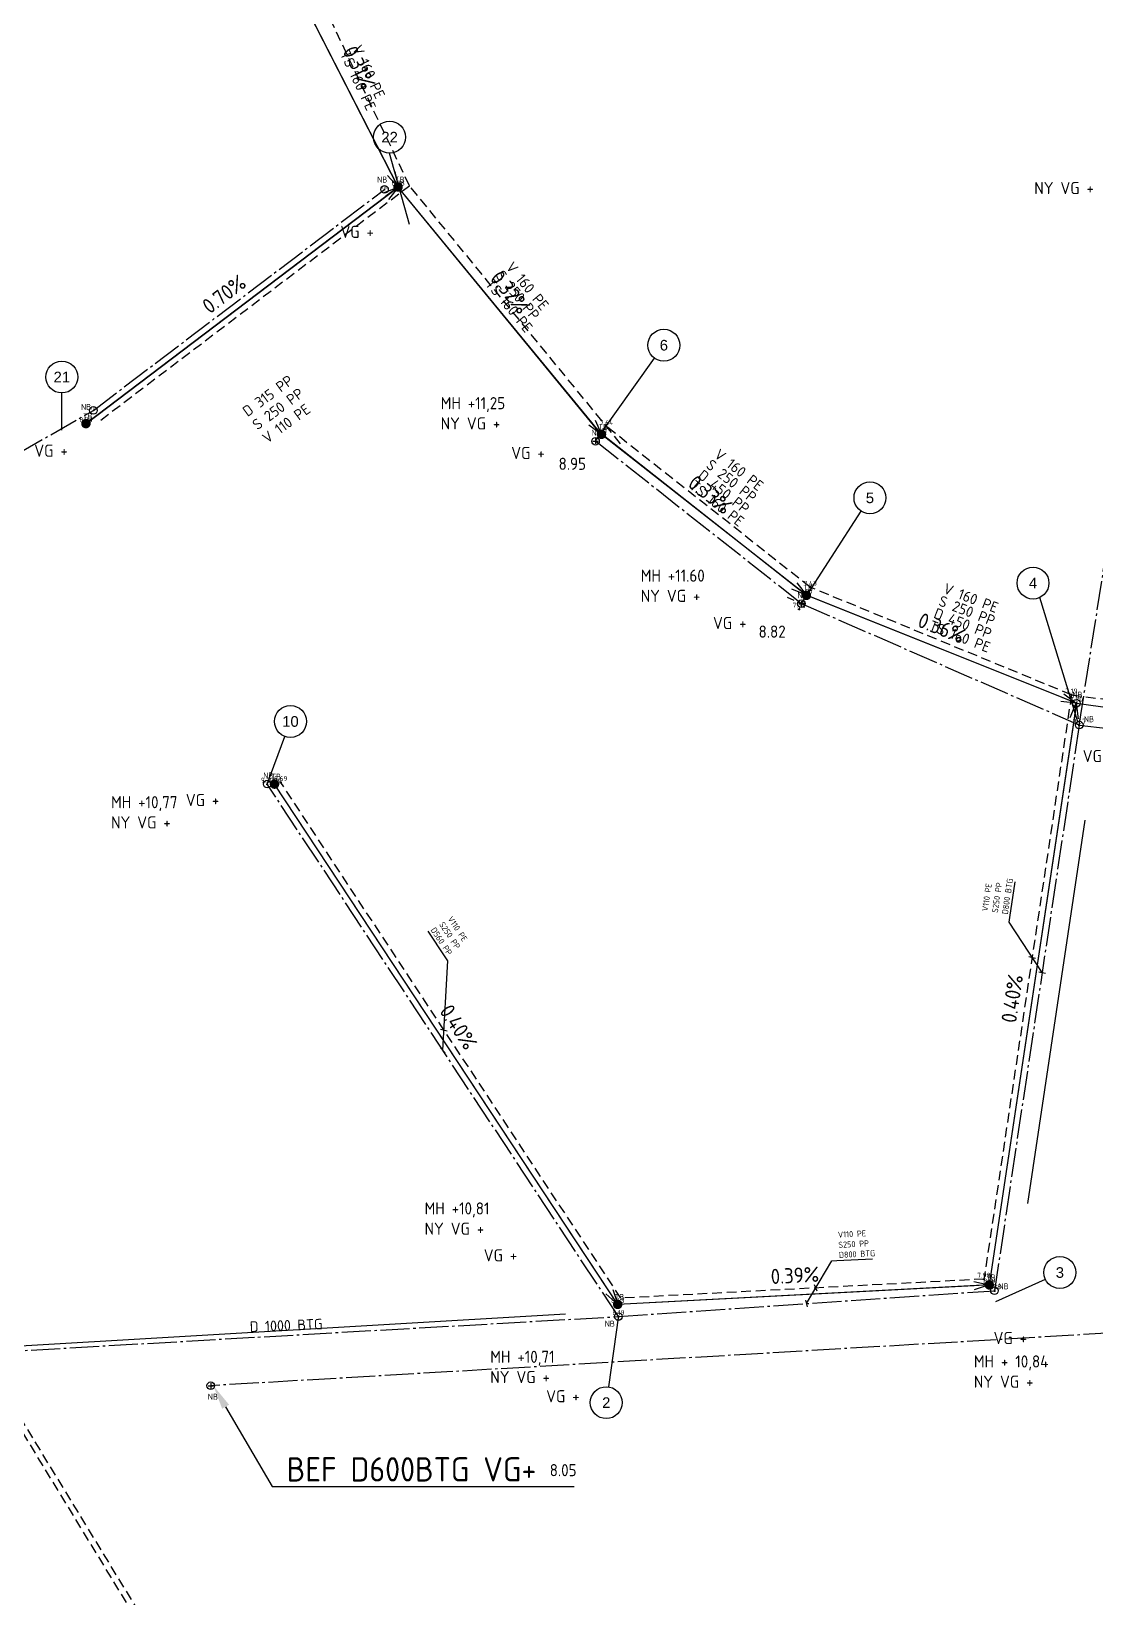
# Model space of a CAD drawing. Header units: metres. Extents: x 119275 to 119838, y 6147987 to 6148667.
# Drawn here: x 119469.3 to 119644.5, y 6148180 to 6148437.8 of the extents above; entities that cross this region are included whole.
import ezdxf
from ezdxf import colors
from ezdxf.entities.mleader import LeaderData, LeaderLine
from ezdxf.enums import TextEntityAlignment as Align
from ezdxf.math import Vec2, Vec3

# ---------------------------------------------------------------- set-up
doc = ezdxf.new("R2010")
doc.units = ezdxf.units.M
doc.header["$LTSCALE"] = 0.4
for name, pattern in [('BH90-PMB-DV', [16, 12, -1.5, 1, -1.5]), ('BH90-PMB-SPV', [16, 8, 8]), ('BH90-PMB-V', [6, 4, -2])]:
    doc.linetypes.add(name, pattern=pattern)
doc.layers.get('0').update_dxf_attribs({"linetype": 'CONTINUOUS'})
doc.layers.get('DEFPOINTS').update_dxf_attribs({"color": 5, "linetype": 'CONTINUOUS'})
for name, color, linetype in [('M-41-Brunn_nb', 6, 'CONTINUOUS'), ('M-41-Brunn_tb', 6, 'CONTINUOUS'), ('M-410A', 7, 'CONTINUOUS'), ('M-411', 240, 'BH90-PMB-SPV'), ('M-412', 80, 'BH90-PMB-DV'), ('M-414', 170, 'BH90-PMB-V'), ('M-43-Dimension', 1, 'CONTINUOUS'), ('M-43-Nodmarkering', 3, 'CONTINUOUS')]:
    doc.layers.add(name, color=color, linetype=linetype)
for name, color, linetype, plot in [('Slask', 6, 'CONTINUOUS', False), ('Slask-ny lutning', 2, 'CONTINUOUS', False), ('Slask-va_lutn', 6, 'CONTINUOUS', False)]:
    doc.layers.add(name, color=color, linetype=linetype, plot=plot)
doc.styles.add('Arial', font='arial.ttf')
doc.styles.add('ISO', font='iso.shx')
doc.styles.add('ISO-Anno-50', font='iso.shx', dxfattribs={"height": 5})
doc.styles.add('ISO3098', font='iso3098.shx')
doc.styles.get("Standard").update_dxf_attribs({"font": 'ISOCP'})
doc.dimstyles.new('BH90', dxfattribs={"dimtxt": 2.5, "dimasz": 2.5, "dimexe": 1.5, "dimexo": 5, "dimgap": 2, "dimtad": 1, "dimzin": 0, "dimdsep": 46, "dimtxsty": 'ISO', "dimblk1": 'ARCHTICK', "dimblk2": 'ARCHTICK', "dimsah": 1, "dimcen": 1.5, "dimadec": 0, "dimazin": 0, "dimtfac": 1, "dimtix": 1, "dimtmove": 0, "dimatfit": 3, "dimldrblk": 'ARCHTICK', "dimfxl": 1, "dimtolj": 1, "dimtzin": 0, "dimarcsym": 0})
doc.dimstyles.new('BH90$7', dxfattribs={"dimtxt": 2.5, "dimasz": 2, "dimexe": 1.5, "dimexo": 5, "dimgap": 1, "dimtad": 1, "dimzin": 0, "dimdsep": 46, "dimtxsty": 'ISO', "dimblk1": 'OPEN90', "dimblk2": 'OPEN90', "dimsah": 1, "dimcen": 4, "dimadec": 0, "dimazin": 0, "dimtfac": 1, "dimtix": 1, "dimtmove": 0, "dimatfit": 3, "dimfxl": 1, "dimtolj": 1, "dimtzin": 0, "dimarcsym": 0})

# ---------------------------------------------------------------- blocks, each defined once
blk = doc.blocks.new('BH90901f')
blk.add_circle((0, 0), 1.25)
at = {"color": 1, "style": 'ISO', "flags": 8}
blk.add_attdef('NB', (-1.3, 1.8), '', height=2.5, dxfattribs=at)
blk = doc.blocks.new('BH90902f')
at = {"const_width": 1}
blk.add_lwpolyline([(-0.5, 0, 1), (0.5, 0, 1)], format="xyb", close=True, dxfattribs=at)
at = {"color": 1, "style": 'ISO', "flags": 8}
blk.add_attdef('TB', (-1.3, 1.8), '', height=2.5, dxfattribs=at)
blk = doc.blocks.new('_zniv')
at = {"color": 0}
for p, q in [((-0.43, 0), (0.43, 0)), ((0, 0.43), (0, -0.43))]:
    blk.add_line(p, q, dxfattribs=at)
at = {"color": 4, "style": 'ISO'}
blk.add_attdef('ZNIV', text='', height=2, dxfattribs=at).set_placement((0, 0), align=Align.BOTTOM_CENTER)
blk = doc.blocks.new('_Open30')
at = {"color": 0, "linetype": 'ByBlock', "lineweight": -2}
for p, q in [((-1, 0.27), (0, 0)), ((0, 0), (-1, -0.27)), ((0, 0), (-1, 0))]:
    blk.add_line(p, q, dxfattribs=at)
blk = doc.blocks.new('_DotSmall')
at = {"color": 0, "linetype": 'ByBlock', "const_width": 0.5}
blk.add_lwpolyline([(-0.0625, 0, 1), (0.0625, 0, 1)], format="xyb", close=True, dxfattribs=at)
blk = doc.blocks.new('*D77')
at = {"layer": 'DEFPOINTS', "color": 0, "transparency": 16777216}
for p in [(119563.11, 6148371.51, 8.11), (119563.11, 6148371.51), (119596.84, 6148345.01, 7.97)]:
    blk.add_point(p, dxfattribs=at)
at = {"layer": 'Slask-ny lutning', "color": 0, "lineweight": -2, "transparency": 16777216}
blk.add_line((119594.87, 6148346.55), (119563.11, 6148371.51), dxfattribs=at)
at = {"layer": 'Slask-ny lutning', "color": 0, "lineweight": -2, "transparency": 16777216, "xscale": 2.5, "yscale": 2.5, "zscale": 2.5}
for name, p, rotation in [('_DotSmall', (119563.11, 6148371.51), 141.8440697717148), ('_Open30', (119596.84, 6148345.01), 321.8440697717147)]:
    blk.add_blockref(name, p, dxfattribs=dict(at, rotation=rotation))
at = {"layer": 'Slask-ny lutning', "color": 0, "transparency": 16777216, "insert": (119581, 6148361.59), "char_height": 2.5, "attachment_point": 5, "rotation": 321.8441, "style": 'ISO'}
blk.add_mtext('\\A1;0.33%', dxfattribs=at)
blk = doc.blocks.new('_ARCHTICK')
at = {"color": 0, "linetype": 'ByBlock', "const_width": 0.15}
blk.add_lwpolyline([(-0.5, -0.5), (0.5, 0.5)], dxfattribs=at)
blk = doc.blocks.new('*D78')
at = {"layer": 'DEFPOINTS', "color": 0, "transparency": 16777216}
for p in [(119529.63, 6148412.22, 8.28), (119529.63, 6148412.22), (119563.11, 6148371.51, 8.11)]:
    blk.add_point(p, dxfattribs=at)
at = {"layer": 'Slask-ny lutning', "color": 0, "lineweight": -2, "transparency": 16777216}
blk.add_line((119561.52, 6148373.44), (119529.63, 6148412.22), dxfattribs=at)
at = {"layer": 'Slask-ny lutning', "color": 0, "lineweight": -2, "transparency": 16777216, "xscale": 2.5, "yscale": 2.5, "zscale": 2.5}
for name, p, rotation in [('_DotSmall', (119529.63, 6148412.22), 129.4360387105075), ('_Open30', (119563.11, 6148371.51), 309.4360387105074)]:
    blk.add_blockref(name, p, dxfattribs=dict(at, rotation=rotation))
at = {"layer": 'Slask-ny lutning', "color": 0, "transparency": 16777216, "insert": (119548.08, 6148394.89), "char_height": 2.5, "attachment_point": 5, "rotation": 309.436, "style": 'ISO'}
blk.add_mtext('\\A1;0.32%', dxfattribs=at)
blk = doc.blocks.new('*D79')
at = {"layer": 'DEFPOINTS', "color": 0, "transparency": 16777216}
for p in [(119512.19, 6148446.31, 8.4), (119512.19, 6148446.31), (119529.63, 6148412.22, 8.28)]:
    blk.add_point(p, dxfattribs=at)
at = {"layer": 'Slask-ny lutning', "color": 0, "lineweight": -2, "transparency": 16777216}
blk.add_line((119528.49, 6148414.44), (119512.19, 6148446.31), dxfattribs=at)
at = {"layer": 'Slask-ny lutning', "color": 0, "lineweight": -2, "transparency": 16777216, "xscale": 2.5, "yscale": 2.5, "zscale": 2.5}
for name, p, rotation in [('_DotSmall', (119512.19, 6148446.31), 117.0911284341523), ('_Open30', (119529.63, 6148412.22), 297.0911284341523)]:
    blk.add_blockref(name, p, dxfattribs=dict(at, rotation=rotation))
at = {"layer": 'Slask-ny lutning', "color": 0, "transparency": 16777216, "insert": (119523.23, 6148431.86), "char_height": 2.5, "attachment_point": 5, "rotation": 297.0911, "style": 'ISO'}
blk.add_mtext('\\A1;0.31%', dxfattribs=at)
blk = doc.blocks.new('_Open90')
at = {"color": 0, "linetype": 'ByBlock', "lineweight": -2}
for p, q in [((0, 0), (-1, 0)), ((-0.5, 0.5), (0, 0)), ((0, 0), (-0.5, -0.5))]:
    blk.add_line(p, q, dxfattribs=at)
blk = doc.blocks.new('*D81')
at = {"layer": 'DEFPOINTS', "color": 0, "transparency": 16777216}
for p in [(119596.84, 6148345.01, 7.97), (119596.84, 6148345.01), (119641.27, 6148327.25, 7.8)]:
    blk.add_point(p, dxfattribs=at)
at = {"layer": 'Slask-ny lutning', "color": 0, "lineweight": -2, "transparency": 16777216}
blk.add_line((119638.95, 6148328.18), (119596.84, 6148345.01), dxfattribs=at)
at = {"layer": 'Slask-ny lutning', "color": 0, "lineweight": -2, "transparency": 16777216, "xscale": 2.5, "yscale": 2.5, "zscale": 2.5}
for name, p, rotation in [('_DotSmall', (119596.84, 6148345.01), 158.2171633369755), ('_Open30', (119641.27, 6148327.25), 338.2171633369755)]:
    blk.add_blockref(name, p, dxfattribs=dict(at, rotation=rotation))
at = {"layer": 'Slask-ny lutning', "color": 0, "transparency": 16777216, "insert": (119619.1, 6148339.61), "char_height": 2.5, "attachment_point": 5, "rotation": 338.2172, "style": 'ISO'}
blk.add_mtext('\\A1;0.36%', dxfattribs=at)
blk = doc.blocks.new('*D82')
at = {"layer": 'DEFPOINTS', "color": 0, "transparency": 16777216}
for p in [(119641.27, 6148327.25, 7.8), (119626.94, 6148231.5, 8.19), (119626.94, 6148231.5)]:
    blk.add_point(p, dxfattribs=at)
at = {"layer": 'Slask-ny lutning', "color": 0, "lineweight": -2, "transparency": 16777216}
blk.add_line((119640.9, 6148324.78), (119626.94, 6148231.5), dxfattribs=at)
at = {"layer": 'Slask-ny lutning', "color": 0, "lineweight": -2, "transparency": 16777216, "xscale": 2.5, "yscale": 2.5, "zscale": 2.5}
for name, p, rotation in [('_Open30', (119641.27, 6148327.25), 81.48935730376118), ('_DotSmall', (119626.94, 6148231.5), 261.4893573037612)]:
    blk.add_blockref(name, p, dxfattribs=dict(at, rotation=rotation))
at = {"layer": 'Slask-ny lutning', "color": 0, "transparency": 16777216, "insert": (119630.71, 6148278.62), "char_height": 2.5, "attachment_point": 5, "rotation": 81.4894, "style": 'ISO'}
blk.add_mtext('\\A1;0.40%', dxfattribs=at)
blk = doc.blocks.new('*D83')
at = {"layer": 'DEFPOINTS', "color": 0, "transparency": 16777216}
for p in [(119626.94, 6148231.5, 8.19), (119565.78, 6148228.29, 8.43), (119565.78, 6148228.29)]:
    blk.add_point(p, dxfattribs=at)
at = {"layer": 'Slask-ny lutning', "color": 0, "lineweight": -2, "transparency": 16777216}
blk.add_line((119624.45, 6148231.37), (119565.78, 6148228.29), dxfattribs=at)
at = {"layer": 'Slask-ny lutning', "color": 0, "lineweight": -2, "transparency": 16777216, "xscale": 2.5, "yscale": 2.5, "zscale": 2.5}
for name, p, rotation in [('_Open30', (119626.94, 6148231.5), 3.002201121438306), ('_DotSmall', (119565.78, 6148228.29), 183.0022011214383)]:
    blk.add_blockref(name, p, dxfattribs=dict(at, rotation=rotation))
at = {"layer": 'Slask-ny lutning', "color": 0, "transparency": 16777216, "insert": (119594.94, 6148233.07), "char_height": 2.5, "attachment_point": 5, "rotation": 3.0022, "style": 'ISO'}
blk.add_mtext('\\A1;0.39%', dxfattribs=at)
blk = doc.blocks.new('*D84')
at = {"layer": 'DEFPOINTS', "color": 0, "transparency": 16777216}
for p in [(119509.29, 6148313.93, 8.84), (119509.29, 6148313.93), (119565.78, 6148228.29, 8.43)]:
    blk.add_point(p, dxfattribs=at)
at = {"layer": 'Slask-ny lutning', "color": 0, "lineweight": -2, "transparency": 16777216}
blk.add_line((119564.41, 6148230.38), (119509.29, 6148313.93), dxfattribs=at)
at = {"layer": 'Slask-ny lutning', "color": 0, "lineweight": -2, "transparency": 16777216, "xscale": 2.5, "yscale": 2.5, "zscale": 2.5}
for name, p, rotation in [('_DotSmall', (119509.29, 6148313.93), 123.4100728453365), ('_Open30', (119565.78, 6148228.29), 303.4100728453365)]:
    blk.add_blockref(name, p, dxfattribs=dict(at, rotation=rotation))
at = {"layer": 'Slask-ny lutning', "color": 0, "transparency": 16777216, "insert": (119539.56, 6148273.94), "char_height": 2.5, "attachment_point": 5, "rotation": 303.4101, "style": 'ISO'}
blk.add_mtext('\\A1;0.40%', dxfattribs=at)
blk = doc.blocks.new('*D85')
at = {"layer": 'DEFPOINTS', "color": 0, "transparency": 16777216}
for p in [(119529.63, 6148412.22, 8.28), (119529.63, 6148412.22), (119478.25, 6148373.27, 8.73)]:
    blk.add_point(p, dxfattribs=at)
at = {"layer": 'Slask-ny lutning', "color": 0, "lineweight": -2, "transparency": 16777216}
blk.add_line((119478.25, 6148373.27), (119527.63, 6148410.71), dxfattribs=at)
at = {"layer": 'Slask-ny lutning', "color": 0, "lineweight": -2, "transparency": 16777216, "xscale": 2.5, "yscale": 2.5, "zscale": 2.5}
for name, p, rotation in [('_Open30', (119529.63, 6148412.22), 37.16657563280032), ('_DotSmall', (119478.25, 6148373.27), 217.1665756328003)]:
    blk.add_blockref(name, p, dxfattribs=dict(at, rotation=rotation))
at = {"layer": 'Slask-ny lutning', "color": 0, "transparency": 16777216, "insert": (119500.98, 6148394.58), "char_height": 2.5, "attachment_point": 5, "rotation": 37.1666, "style": 'ISO'}
blk.add_mtext('\\A1;0.70%', dxfattribs=at)

msp = doc.modelspace()

# ---------------------------------------------------------------- linework, layer by layer
at = {"layer": 'M-411'}
for points in [[(119512.186, 6148446.315), (119529.627, 6148412.219)], [(119478.246, 6148373.265), (119529.627, 6148412.219)], [(119641.273, 6148327.252), (119626.93, 6148231.495), (119565.782, 6148228.288), (119509.293, 6148313.927)]]:
    msp.add_lwpolyline(points, dxfattribs=at)
at = {"layer": 'M-411', "extrusion": (1.41091e-08, -2.66725e-08, 1), "elevation": -0.162}
for points in [[(119563.069, 6148371.462), (119529.627, 6148412.219)], [(119596.855, 6148345), (119563.146, 6148371.561)], [(119641.273, 6148327.252), (119596.823, 6148345.019)], [(119641.273, 6148327.252), (119712.773, 6148317.316)]]:
    msp.add_lwpolyline(points, dxfattribs=at)
at = {"layer": 'M-412'}
msp.add_line((119565.901, 6148226.292), (119627.798, 6148230.539), dxfattribs=at)
for points in [[(119479.47, 6148375.45), (119527.397, 6148411.834)], [(119641.746, 6148323.656), (119627.798, 6148230.539)], [(119565.901, 6148226.292), (119508.082, 6148313.945)], [(119660.021, 6148224.336), (119498.799, 6148214.901)]]:
    msp.add_lwpolyline(points, dxfattribs=at)
at = {"layer": 'M-412', "extrusion": (1.41091e-08, -2.66725e-08, 1)}
for points in [[(119641.746, 6148323.656), (119654.33, 6148403.915)], [(119462.838, 6148220.415), (119565.901, 6148226.292)]]:
    msp.add_lwpolyline(points, dxfattribs=at)
at = {"layer": 'M-412', "extrusion": (1.41091e-08, -2.66725e-08, 1), "elevation": -0.162}
for points in [[(119389.109, 6148323.798), (119479.47, 6148375.45)], [(119596.017, 6148343.627), (119562.128, 6148370.373)], [(119641.746, 6148323.656), (119593.714, 6148344.633)], [(119641.746, 6148323.656), (119713.116, 6148315.315)]]:
    msp.add_lwpolyline(points, dxfattribs=at)
at = {"layer": 'M-414', "extrusion": (1.41091e-08, -2.66725e-08, 1), "elevation": -0.162}
for points in [[(119531.501, 6148412.439), (119515.29, 6148446.54)], [(119566.254, 6148369.969), (119531.501, 6148412.439)], [(119597.453, 6148346.351), (119563.94, 6148372.796)], [(119640.468, 6148328.628), (119597.453, 6148346.351)], [(119640.468, 6148328.628), (119713.105, 6148319.029)]]:
    msp.add_lwpolyline(points, dxfattribs=at)
at = {"layer": 'M-414'}
for points in [[(119480.68, 6148373.857), (119531.501, 6148412.439)], [(119640.468, 6148328.628), (119626.062, 6148232.451), (119566.302, 6148229.317), (119510.305, 6148314.211)]]:
    msp.add_lwpolyline(points, dxfattribs=at)
at = {"layer": 'M-414', "color": 3, "extrusion": (1.41091e-08, -2.66725e-08, 1), "elevation": -0.162}
for points in [[(119602.43, 6147986.612), (119417.02, 6148290.52)], [(119603.245, 6147987.109), (119417.837, 6148291.015)]]:
    msp.add_lwpolyline(points, dxfattribs=at)
at = {"layer": 'M-43-Dimension'}
for p, q in [((119633.445, 6148285.545), (119634.55, 6148285.307)), ((119536.628, 6148273.586), (119537.732, 6148273.348)), ((119598.617, 6148230.482), (119598.162, 6148231.517))]:
    msp.add_line(p, q, dxfattribs=at)
at = {"layer": 'M-43-Nodmarkering', "extrusion": (1.41091e-08, -2.66725e-08, 1)}
for p, q in [((119531.514, 6148406.036, 0), (119528.232, 6148417.801, 0)), ((119562.205, 6148370.471, 0), (119571.857, 6148384.039, 0)), ((119474.286, 6148372.191, 0), (119474.281, 6148378.316, 0)), ((119596.078, 6148343.735, 0), (119605.873, 6148358.854, 0)), ((119641.532, 6148324.199, 0), (119635.241, 6148344.644, 0)), ((119508.082, 6148313.945), (119510.999, 6148321.788, 0)), ((119628.027, 6148228.767, 0), (119636.171, 6148232.453, -0.773)), ((119565.901, 6148226.463, 0), (119564.258, 6148214.716, 0))]:
    msp.add_line(p, q, dxfattribs=at)
for centre in [(119528.23, 6148420.426, -0.162), (119573.378, 6148386.178, -0.162), (119474.279, 6148380.941, -0.162), (119607.301, 6148361.057, -0.162), (119634.143, 6148347.028, -0.162), (119511.914, 6148324.248, -0.162), (119638.563, 6148233.535, -1.162), (119563.894, 6148212.116, -0.162)]:
    msp.add_circle(centre, 2.625, dxfattribs=at)
at = {"layer": 'Slask-ny lutning'}
for p, q in [((119642.689, 6148308.013), (119633.236, 6148244.902)), ((119463.684, 6148221.273, -11.695), (119557.189, 6148226.718, 0))]:
    msp.add_line(p, q, dxfattribs=at)

# ---------------------------------------------------------------- block references
at = {"layer": 'M-41-Brunn_nb', "extrusion": (1.41091e-08, -2.66725e-08, 1)}
for p, xscale, yscale, zscale, rotation in [((119527.395, 6148411.834, -0.162), 0.4999973755652108, 0.4999973755652108, 0.4999973755652108, 36.12258908048439), ((119479.47, 6148375.45, -0.162), 0.499997375566058, 0.499997375566058, 0.499997375566058, 36.33674427645904), ((119562.128, 6148370.373, -0.162), 0.4999973755655188, 0.4999973755655188, 0.4999973755655188, 141.7158753233011), ((119596.017, 6148343.627, -0.162), 0.4999973755663543, 0.4999973755663543, 0.4999973755663543, 159.3479793669326), ((119641.273, 6148327.252, -0.162), 0.4999973755641781, 0.4999973755641781, 0.4999973755641781, 80.77378243070945), ((119641.746, 6148323.656, -0.162), 0.4999973755646536, 0.4999973755646536, 0.4999973755646536, 81.12417371746805), ((119508.082, 6148313.945, -0.162), 0.4999973755643454, 0.4999973755643454, 0.4999973755643454, 123.5141488267631), ((119627.798, 6148230.539, -0.162), 0.4999973755665762, 0.4999973755665762, 0.4999973755665762, 3.228001725151371), ((119565.901, 6148226.292, -0.162), 0.4999973755655971, 0.4999973755655971, 0.4999973755655971, 3.601443573228373)]:
    msp.add_blockref('BH90901f', p, dxfattribs=dict(at, xscale=xscale, yscale=yscale, zscale=zscale, rotation=rotation))
at = {"layer": 'M-41-Brunn_tb', "extrusion": (1.41091e-08, -2.66725e-08, 1)}
for p, xscale, yscale, zscale, rotation in [((119529.627, 6148412.219, -0.162), 0.4999973755660297, 0.4999973755660297, 0.4999973755660297, 35.90642470780951), ((119478.246, 6148373.265, -0.162), 0.4999973755660304, 0.4999973755660304, 0.4999973755660304, 215.9064247078095), ((119563.107, 6148371.511, -0.162), 0.4999973755667657, 0.4999973755667657, 0.4999973755667657, 141.7643327552915), ((119596.839, 6148345.009, -0.162), 0.4999973755654588, 0.4999973755654588, 0.4999973755654588, 159.4396585739572), ((119509.293, 6148313.927, -0.162), 0.4999973755672547, 0.4999973755672547, 0.4999973755672547, 123.5458365292616), ((119626.93, 6148231.495, -0.162), 0.4999973755658117, 0.4999973755658117, 0.4999973755658117, 3.292845849152042), ((119565.782, 6148228.288, -0.162), 0.499997375568924, 0.499997375568924, 0.499997375568924, 100.1376624408546)]:
    msp.add_blockref('BH90902f', p, dxfattribs=dict(at, xscale=xscale, yscale=yscale, zscale=zscale, rotation=rotation))
at = {"layer": 'M-410A'}
ref = msp.add_blockref('BH90901f', (119527.395, 6148411.834), dxfattribs=dict(at, xscale=0.5, yscale=0.5, zscale=0.5))
ref.add_attrib('NB', 'NB', (119526.188, 6148412.943), dxfattribs={"layer": '0', "color": 1, "height": 1, "style": 'ISO', "flags": 8})
for p, xscale, yscale, zscale in [((119529.627, 6148412.219, 0), 0.4000000000000057, 0.4000000000000057, 0.4000000000000057), ((119478.246, 6148373.265), 0.4000000000000057, 0.4000000000000057, 0.4000000000000057), ((119563.107, 6148371.511, 0), 0.4000000000000057, 0.4000000000000057, 0.4000000000000057), ((119596.839, 6148345.009, 0), 0.4, 0.4, 0.04), ((119509.293, 6148313.927, 0), 0.4000000000000057, 0.4000000000000057, 0.4000000000000057), ((119626.93, 6148231.495), 0.4000000000000057, 0.4000000000000057, 0.4000000000000057), ((119565.782, 6148228.288), 0.4000000000000057, 0.4000000000000057, 0.4000000000000057)]:
    msp.add_blockref('BH90901f', p, dxfattribs=dict(at, xscale=xscale, yscale=yscale, zscale=zscale)).add_auto_attribs({'NB': 'TB'})
ref = msp.add_blockref('BH90901f', (119479.47, 6148375.45, 0), dxfattribs=dict(at, xscale=0.5, yscale=0.5, zscale=0.5))
ref.add_attrib('NB', 'NB', (119477.45, 6148375.517, 0), dxfattribs={"layer": '0', "color": 1, "height": 1, "style": 'ISO', "flags": 8})
ref = msp.add_blockref('BH90901f', (119562.128, 6148370.373, 0), dxfattribs=dict(at, xscale=0.5, yscale=0.5, zscale=0.5))
ref.add_attrib('NB', 'NB', (119561.478, 6148371.273, 0), dxfattribs={"layer": '0', "color": 1, "height": 1, "style": 'ISO', "flags": 8})
ref = msp.add_blockref('BH90901f', (119596.017, 6148343.627, 0), dxfattribs=dict(at, xscale=0.5, yscale=0.5, zscale=0.5))
ref.add_attrib('NB', 'NB', (119595.367, 6148344.527, 0), dxfattribs={"layer": '0', "color": 1, "height": 1, "style": 'ISO', "flags": 8})
ref = msp.add_blockref('BH90901f', (119641.273, 6148327.252, 0), dxfattribs=dict(at, xscale=0.5, yscale=0.5, zscale=0.5))
ref.add_attrib('NB', 'NB', (119640.623, 6148328.152, 0), dxfattribs={"layer": '0', "color": 1, "height": 1, "style": 'ISO', "flags": 8})
ref = msp.add_blockref('BH90901f', (119641.746, 6148323.656), dxfattribs=dict(at, xscale=0.5, yscale=0.5, zscale=0.5))
ref.add_attrib('NB', 'NB', (119642.524, 6148324.121), dxfattribs={"layer": '0', "color": 1, "height": 1, "style": 'ISO', "flags": 8})
ref = msp.add_blockref('BH90901f', (119508.082, 6148313.945), dxfattribs=dict(at, xscale=0.5, yscale=0.5, zscale=0.5))
ref.add_attrib('NB', 'NB', (119507.432, 6148314.845), dxfattribs={"layer": '0', "color": 1, "height": 1, "style": 'ISO', "flags": 8})
ref = msp.add_blockref('BH90901f', (119627.798, 6148230.539), dxfattribs=dict(at, xscale=0.5, yscale=0.5, zscale=0.5))
ref.add_attrib('NB', 'NB', (119628.473, 6148230.76), dxfattribs={"layer": '0', "color": 1, "height": 1, "style": 'ISO', "flags": 8})
ref = msp.add_blockref('BH90901f', (119565.901, 6148226.292), dxfattribs=dict(at, xscale=0.5, yscale=0.5, zscale=0.5))
ref.add_attrib('NB', 'NB', (119563.649, 6148224.613), dxfattribs={"layer": '0', "color": 1, "height": 1, "style": 'ISO', "flags": 8})
ref = msp.add_blockref('BH90901f', (119498.799, 6148214.905, 0), dxfattribs=dict(at, xscale=0.5, yscale=0.5, zscale=0.5))
ref.add_attrib('NB', 'NB', (119498.318, 6148212.585, 0), dxfattribs={"layer": '0', "color": 1, "height": 1, "style": 'ISO', "flags": 8})
at = {"layer": 'Slask'}
for p, xscale, yscale, zscale, values in [((119563.94, 6148372.796, 0), 0.3999999999999986, 0.3999999999999986, 0.3999999999999986, {'ZNIV': '7.64'}), ((119597.469, 6148346.341, 0), 0.3999999999999999, 0.3999999999999999, 0.3999999999999999, {'ZNIV': '7.43'}), ((119595.624, 6148342.754), 0.4, 0.4, 0.4, {'ZNIV': '7.72'}), ((119640.468, 6148328.628, 0), 0.4, 0.4, 0.4, {'ZNIV': '7.19'}), ((119641.746, 6148323.656), 0.3999999999999999, 0.3999999999999999, 0.3999999999999999, {'ZNIV': '8.67'}), ((119510.305, 6148314.211, 0), 0.3999999999999986, 0.3999999999999986, 0.3999999999999986, {'ZNIV': '8.69'}), ((119509.293, 6148313.927, 0), 0.3999999999999986, 0.3999999999999986, 0.3999999999999986, {'ZNIV': '8.84'}), ((119626.062, 6148232.451), 0.3999999999999986, 0.3999999999999986, 0.3999999999999986, {'ZNIV': '7.98'}), ((119626.944, 6148231.496), 0.3999999999999986, 0.3999999999999986, 0.3999999999999986, {'ZNIV': '8.19'}), ((119627.798, 6148230.539), 0.3999999999999986, 0.3999999999999986, 0.3999999999999986, {'ZNIV': '8.38'}), ((119565.901, 6148226.292, 0), 0.3999999999999986, 0.3999999999999986, 0.3999999999999986, {'ZNIV': '8.19'})]:
    msp.add_blockref('_zniv', p, dxfattribs=dict(at, xscale=xscale, yscale=yscale, zscale=zscale)).add_auto_attribs(values)
at = {"layer": 'Slask-ny lutning', "xscale": 0.4, "yscale": 0.4, "zscale": 0.4}
for p, values in [((119529.627, 6148412.219), {'ZNIV': '8.28'}), ((119478.246, 6148373.265), {'ZNIV': '8.73'}), ((119563.107, 6148371.511), {'ZNIV': '8.11'}), ((119596.839, 6148345.009), {'ZNIV': '7.97'}), ((119641.273, 6148327.252, 0), {'ZNIV': '7.80'}), ((119508.082, 6148313.945), {'ZNIV': '9.22'}), ((119565.782, 6148228.288), {'ZNIV': '8.43'})]:
    msp.add_blockref('_zniv', p, dxfattribs=at).add_auto_attribs(values)
at = {"layer": 'Slask-va_lutn', "xscale": 0.2, "yscale": 0.2}
for p, values in [((119527.397, 6148411.834), {'ZNIV': '8.82'}), ((119479.47, 6148375.45), {'ZNIV': '8.48'})]:
    msp.add_blockref('_zniv', p, dxfattribs=at).add_auto_attribs(values)
at = {"layer": 'Slask-va_lutn'}
ref = msp.add_blockref('_zniv', (119562.128, 6148370.373, 0), dxfattribs=at)
ref.add_attrib('ZNIV', '8.95', dxfattribs={"layer": '0', "color": 4, "height": 2, "style": 'ISO'}).set_placement((119558.303, 6148365.06, 0), align=Align.BOTTOM_CENTER)
ref = msp.add_blockref('_zniv', (119596.017, 6148343.627, 0), dxfattribs=at)
ref.add_attrib('ZNIV', '8.82', dxfattribs={"layer": '0', "color": 4, "height": 2, "style": 'ISO'}).set_placement((119591.198, 6148337.434, 0), align=Align.BOTTOM_CENTER)
ref = msp.add_blockref('_zniv', (119498.799, 6148214.901, 0), dxfattribs=at)
ref.add_attrib('ZNIV', '8.05', dxfattribs={"layer": '0', "color": 4, "height": 2, "style": 'ISO'}).set_placement((119556.797, 6148199.403, 0), align=Align.BOTTOM_CENTER)

# ---------------------------------------------------------------- texts
at = {"layer": 'M-43-Dimension', "extrusion": (1.41091e-08, -2.66725e-08, 1), "style": 'ISO3098', "oblique": 360}
for s, rotation, p in [('V 160 PE', 295.07807, (119521.998, 6148435.076, -0.162)), ('TS 160 PE', 295.07807, (119520.017, 6148434.149, -0.162)), ('V 160 PE', 309.50055, (119547.255, 6148398.987, -0.162)), ('TS 160 PE', 309.50055, (119543.879, 6148396.204, -0.162)), ('S 250 PP', 309.50055, (119545.567, 6148397.596, -0.162)), ('D 315 PP', 36.19923, (119504.858, 6148374.335, -0.162)), ('S 250 PP', 36.19923, (119506.467, 6148372.136, -0.162)), ('V 110 PE', 36.19923, (119508.091, 6148369.918, -0.162)), ('D 1000 BTG', 2.1231, (119505.25, 6148223.739, -0.162))]:
    msp.add_text(s, height=1.75, rotation=rotation, dxfattribs=at).set_placement(p)
at = {"layer": 'M-43-Dimension', "extrusion": (1.41091e-08, -2.66725e-08, 1), "style": 'ISO3098'}
for s, rotation, p in [('V 160 PE', 321.71588, (119581.513, 6148367.874, -0.162)), ('S 250 PP', 321.71588, (119580.157, 6148366.157, -0.162)), ('TS 160 PE', 321.71588, (119577.447, 6148362.723, -0.162)), ('D 450 PP', 321.71588, (119578.802, 6148364.44, -0.162)), ('V 160 PE', 338.90652, (119619.224, 6148345.441, -0.162)), ('D 450 PP', 338.90652, (119617.65, 6148341.359, -0.162)), ('S 250 PP', 338.90652, (119618.437, 6148343.4, -0.162)), ('TS 160 PE', 338.90652, (119616.863, 6148339.318, -0.162))]:
    msp.add_text(s, height=1.75, rotation=rotation, dxfattribs=at).set_placement(p)
at = {"layer": 'M-43-Dimension', "char_height": 1, "attachment_point": 7, "style": 'ISO'}
for s, insert, rotation in [('\\A1;V110 PE\\PS250 PP\\PD800 BTG', (119629.992, 6148292.441), 81.48102), ('\\A1;V110 PE\\PS250 PP\\PD560 PP', (119534.936, 6148289.929), 303.41007), ('\\A1;V110 PE\\PS250 PP\\PD800 BTG', (119602.223, 6148235.92), 3.0022)]:
    msp.add_mtext(s, dxfattribs=dict(at, insert=insert, rotation=rotation))
at = {"layer": 'M-43-Nodmarkering', "extrusion": (1.41091e-08, -2.66725e-08, 1), "style": 'Arial'}
for s, p in [('22', (119528.23, 6148420.426, -0.162)), ('6', (119573.378, 6148386.178, -0.162)), ('21', (119474.279, 6148380.941, -0.162)), ('5', (119607.301, 6148361.057, -0.162)), ('4', (119634.143, 6148347.028, -0.162)), ('10', (119511.914, 6148324.248, -0.162)), ('3', (119638.563, 6148233.535, -1.162)), ('2', (119563.894, 6148212.116, -0.162))]:
    msp.add_text(s, height=1.75, rotation=0.04499, dxfattribs=at).set_placement(p, align=Align.MIDDLE_CENTER)
at = {"layer": 'Slask-va_lutn', "char_height": 2, "attachment_point": 1, "style": 'ISO-Anno-50'}
for s, insert, width in [('NY VG +', (119634.354, 6148413.046), 13.24524), ('VG +', (119520.145, 6148405.849), 5.61447), ('MH +11,25\\PNY VG +', (119536.644, 6148377.639, 0), 13.24524), ('VG +', (119469.751, 6148369.818), 5.61447), ('VG +', (119548.259, 6148369.441), 5.61447), ('MH +11.60\\PNY VG +', (119569.577, 6148349.255), 11.32395), ('VG +', (119581.472, 6148341.447), 5.61447), ('VG +', (119642.326, 6148319.551, 0), 5.61447), ('MH +10,77\\PNY VG +', (119482.393, 6148311.961, 0), 13.24524), ('VG +', (119494.696, 6148312.305), 5.61447), ('MH +10,81\\PNY VG +', (119533.996, 6148245.083, 0), 13.24524), ('VG +', (119543.737, 6148237.369), 5.61447), ('VG +', (119627.652, 6148223.757), 5.61447), ('MH +10,71\\PNY VG +', (119544.81, 6148220.662), 13.24524), ('MH + 10,84\\PNY VG +', (119624.408, 6148219.901, 0), 13.24524), ('VG +', (119554.009, 6148214.17), 5.61447)]:
    msp.add_mtext(s, dxfattribs=dict(at, insert=insert, width=width))

# ---------------------------------------------------------------- dimensions: what is measured, and where the dimension line sits
at = {"layer": 'Slask-ny lutning'}
for p1, p2, text, override, picture, middle in [((119529.627, 6148412.219, 8.28), (119512.186, 6148446.315, 8.4), '0.31%', {"dimblk1": 'Open30', "dimblk2": 'DotSmall', "dimse1": 1, "dimse2": 1}, '*D79', (119523.231, 6148431.86)), ((119563.107, 6148371.511, 8.11), (119529.627, 6148412.219, 8.28), '0.32%', {"dimblk1": 'Open30', "dimblk2": 'DotSmall', "dimse1": 1, "dimse2": 1}, '*D78', (119548.083, 6148394.895)), ((119478.246, 6148373.265, 8.73), (119529.627, 6148412.219, 8.28), '0.70%', {"dimblk1": 'DotSmall', "dimblk2": 'Open30', "dimse1": 1, "dimse2": 1}, '*D85', (119500.977, 6148394.577)), ((119596.839, 6148345.009, 7.97), (119563.107, 6148371.511, 8.11), '0.33%', {"dimblk1": 'Open30', "dimblk2": 'DotSmall', "dimse1": 1, "dimse2": 1}, '*D77', (119580.998, 6148361.588)), ((119641.273, 6148327.252, 7.8), (119596.839, 6148345.009, 7.97), '0.36%', {"dimblk1": 'Open30', "dimblk2": 'DotSmall', "dimse1": 1, "dimse2": 1}, '*D81', (119619.101, 6148339.613)), ((119641.273, 6148327.252, 7.8), (119626.944, 6148231.496, 8.19), '0.40%', {"dimblk1": 'Open30', "dimblk2": 'DotSmall', "dimse1": 1, "dimse2": 1}, '*D82', (119630.71, 6148278.619)), ((119565.782, 6148228.288, 8.43), (119509.293, 6148313.927, 8.84), '0.40%', {"dimblk1": 'Open30', "dimblk2": 'DotSmall', "dimse1": 1, "dimse2": 1}, '*D84', (119539.562, 6148273.94)), ((119626.944, 6148231.496, 8.19), (119565.782, 6148228.288, 8.43), '0.39%', {"dimblk1": 'Open30', "dimblk2": 'DotSmall', "dimse1": 1, "dimse2": 1}, '*D83', (119594.945, 6148233.072))]:
    dim = msp.add_aligned_dim(p1=p1, p2=p2, distance=0, text=text, dimstyle='BH90', override=override, dxfattribs=at)
    dim.commit()
    dim.dimension.update_dxf_attribs({"geometry": picture, "text_midpoint": middle})

# ---------------------------------------------------------------- leaders
at = {"layer": 'M-43-Dimension', "annotation_type": 0, "has_hookline": 1}
for points, hookline_direction, text_width, horizontal_direction in [([(119635.644, 6148282.918), (119630.21, 6148291.195), (119630.328, 6148291.986)], 0, 5.5, (0.148137, 0.988967, 0)), ([(119536.992, 6148270.119), (119537.819, 6148284.831), (119537.379, 6148285.499)], 1, 4.643, (0.550627, -0.834751, 0)), ([(119596.85, 6148228.416), (119601.046, 6148235.458), (119601.845, 6148235.5)], 0, 5.5, (0.998628, 0.052374, 0))]:
    msp.add_leader(points, dimstyle='BH90$7', override={"dimscale": 0.4, "dimgap": 1, "dimtad": 1, "dimldrblk": 'Oblique'}, dxfattribs=dict(at, hookline_direction=hookline_direction, text_width=text_width, horizontal_direction=horizontal_direction))
at = {"layer": 'Slask'}
ml = msp.add_multileader_mtext('Standard', dxfattribs=at)
ml.set_content('\\L{\\LBEF D600BTG VG+ }', color=256)
ml.set_leader_properties()
ml.build(insert=Vec2(0, 0))
ml.multileader.update_dxf_attribs({"text_left_attachment_type": 8, "text_right_attachment_type": 8, "dogleg_length": 0.42})
ctx = ml.context
ctx.base_point, ctx.plane_origin = Vec3(119509.297, 6148198.335), Vec3(119552.047, 6148170.926)
ctx.left_attachment, ctx.right_attachment = 8, 8
notes = []
notes.append((ctx, [(0, (1, 1, 0), (119508.877, 6148198.335), (1, 0), 0.42, [(0, [(119499.229, 6148214.901)], 0, [])])]))
ctx.mtext.insert, ctx.mtext.flow_direction = Vec3(119511.297, 6148203.135), 5
for ctx, leaders in notes:
    for number, flags, end, landing, length, lines in leaders:
        leader = LeaderData()
        leader.index, (leader.has_last_leader_line, leader.has_dogleg_vector, leader.attachment_direction) = number, flags
        leader.last_leader_point, leader.dogleg_vector, leader.dogleg_length = Vec3(end), Vec3(landing), length
        for number, points, colour, breaks in lines:
            line = LeaderLine()
            line.index, line.vertices, line.color, line.breaks = number, Vec3.list(points), colors.encode_raw_color(colour), breaks
            leader.lines.append(line)
        ctx.leaders.append(leader)

doc.saveas('drawing.dxf')
